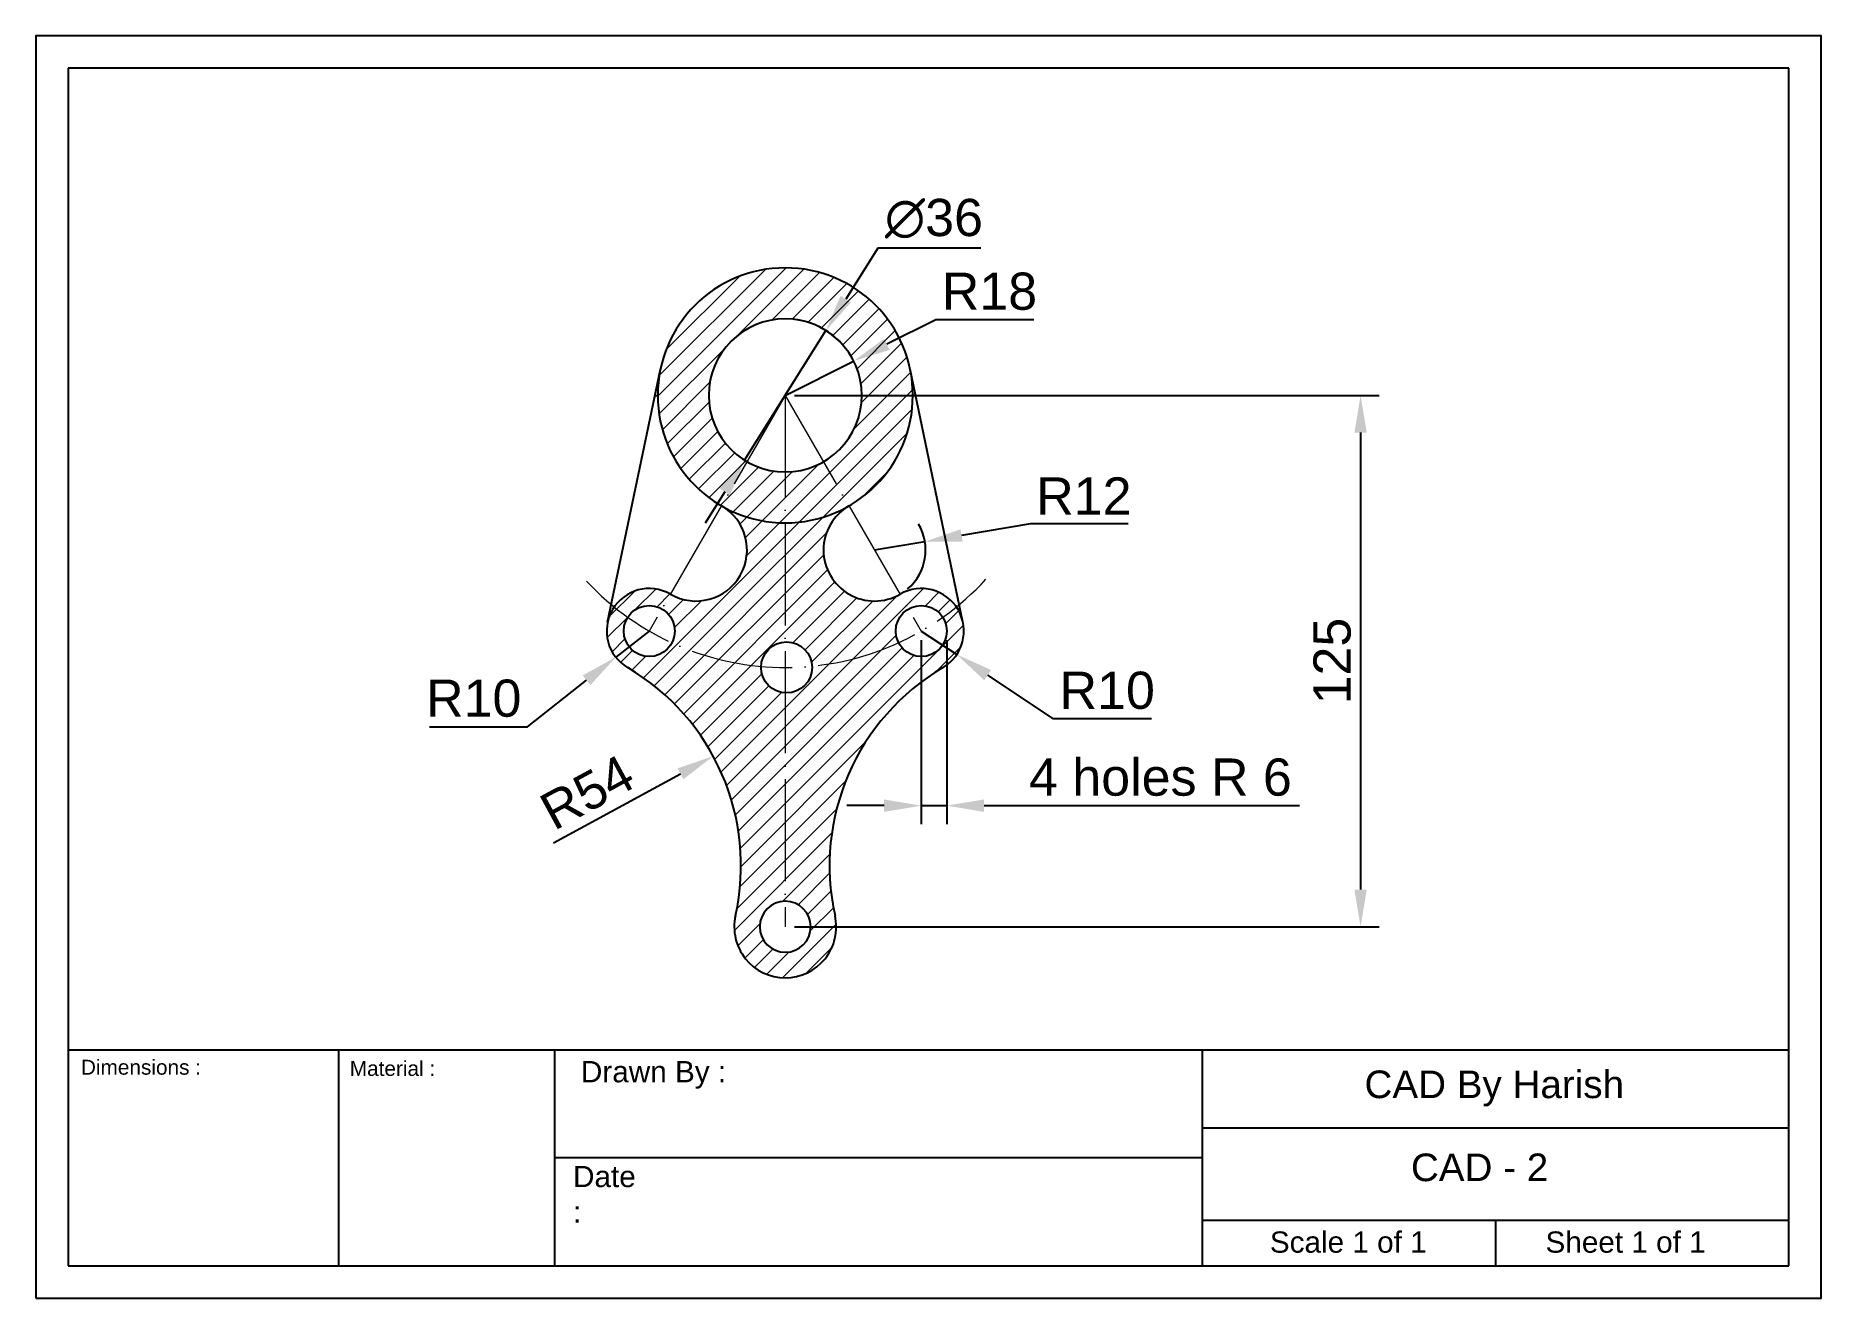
# Model space of a CAD drawing. Header units: millimetres. Extents: x 3 to 423, y 13 to 310.
import ezdxf

# ---------------------------------------------------------------- set-up
doc = ezdxf.new("R2010")
doc.units = ezdxf.units.MM
doc.linetypes.add('ACAD_ISO04W100', pattern=[30, 24, -3, 0, -3])
for name, color, linetype, lineweight in [('C - Line', 250, 'ACAD_ISO04W100', 20), ('Dimensions', 10, 'Continuous', 18), ('Hatch', 60, 'Continuous', 18)]:
    doc.layers.add(name, color=color, linetype=linetype, lineweight=lineweight)
doc.styles.get("Standard").update_dxf_attribs({"font": 'arial.ttf'})
doc.dimstyles.new('ISO-25', dxfattribs={"dimscale": 3.5, "dimtxt": 2.5, "dimasz": 2.5, "dimexe": 1.25, "dimexo": 0.625, "dimtad": 1, "dimtoh": 1, "dimdec": 0, "dimtxsty": 'Standard', "dimcen": 2.5, "dimadec": 0, "dimazin": 0, "dimtfac": 1, "dimtdec": 0, "dimtmove": 0, "dimatfit": 3, "dimfxl": 1, "dimarcsym": 0})

# ---------------------------------------------------------------- blocks, each defined once
blk = doc.blocks.new('*D0')
at = {"layer": 'Defpoints', "color": 0, "transparency": 16777216}
for p in [(189.38, 240.61), (170.24, 210.12)]:
    blk.add_point(p, dxfattribs=at)
at = {"layer": 'Dimensions', "color": 0, "lineweight": -2, "transparency": 16777216}
for p, q in [((201.57, 260.03), (194.03, 248.02)), ((225.81, 260.03), (201.57, 260.03)), ((170.24, 210.12), (189.38, 240.61)), ((165.58, 202.71), (160.93, 195.3))]:
    blk.add_line(p, q, dxfattribs=at)
blk.add_arc((179.81, 225.37), 18, 43.9507, 83.037, dxfattribs=at)
at = {"layer": 'Dimensions', "color": 0, "transparency": 16777216}
for points in [[(192.8, 248.8), (195.27, 247.25), (189.38, 240.61)], [(164.35, 203.49), (166.82, 201.94), (170.24, 210.12)]]:
    blk.add_solid(points, dxfattribs=at)
at = {"layer": 'Dimensions', "color": 0, "transparency": 16777216, "insert": (214.78, 266.93), "char_height": 8.75, "attachment_point": 5}
blk.add_mtext('∅36', dxfattribs=at)
blk = doc.blocks.new('*D1')
at = {"layer": 'Defpoints', "color": 0, "transparency": 16777216}
for p in [(195.89, 233.45), (179.81, 225.37)]:
    blk.add_point(p, dxfattribs=at)
at = {"layer": 'Dimensions', "color": 0, "lineweight": -2, "transparency": 16777216}
for p, q in [((215.19, 243.16), (203.71, 237.38)), ((238.31, 243.16), (215.19, 243.16)), ((179.81, 225.37), (195.89, 233.45))]:
    blk.add_line(p, q, dxfattribs=at)
at = {"layer": 'Dimensions', "color": 0, "transparency": 16777216}
blk.add_solid([(203.05, 238.69), (204.36, 236.08), (195.89, 233.45)], dxfattribs=at)
at = {"layer": 'Dimensions', "color": 0, "transparency": 16777216, "insert": (227.84, 249.82), "char_height": 8.75, "attachment_point": 5}
blk.add_mtext('R18', dxfattribs=at)
blk = doc.blocks.new('*D2')
at = {"layer": 'Defpoints', "color": 0, "transparency": 16777216}
for p in [(211.81, 169.94), (217.81, 169.94), (217.81, 128.86)]:
    blk.add_point(p, dxfattribs=at)
at = {"layer": 'Dimensions', "color": 0, "lineweight": -2, "transparency": 16777216}
for p, q in [((211.81, 167.76), (211.81, 124.49)), ((217.81, 167.76), (217.81, 124.49)), ((203.06, 128.86), (194.31, 128.86)), ((211.81, 128.86), (217.81, 128.86)), ((226.56, 128.86), (300.8, 128.86))]:
    blk.add_line(p, q, dxfattribs=at)
at = {"layer": 'Dimensions', "color": 0, "transparency": 16777216}
for points in [[(203.06, 130.32), (203.06, 127.4), (211.81, 128.86)], [(226.56, 130.32), (226.56, 127.4), (217.81, 128.86)]]:
    blk.add_solid(points, dxfattribs=at)
at = {"layer": 'Dimensions', "color": 0, "transparency": 16777216, "insert": (268.05, 135.52), "char_height": 8.75, "attachment_point": 5}
blk.add_mtext('4 holes R 6', dxfattribs=at)
blk = doc.blocks.new('*D3')
at = {"layer": 'Defpoints', "color": 0, "transparency": 16777216}
for p in [(162.85, 140.52), (115.4, 114.76)]:
    blk.add_point(p, dxfattribs=at)
at = {"layer": 'Dimensions', "color": 0, "lineweight": -2, "transparency": 16777216}
blk.add_line((125.28, 120.13), (155.16, 136.35), dxfattribs=at)
at = {"layer": 'Dimensions', "color": 0, "transparency": 16777216}
blk.add_solid([(154.47, 137.63), (155.86, 135.07), (162.85, 140.52)], dxfattribs=at)
at = {"layer": 'Dimensions', "color": 0, "transparency": 16777216, "insert": (133.21, 131.98), "char_height": 8.75, "attachment_point": 5, "rotation": 28.4985}
blk.add_mtext('R54', dxfattribs=at)
blk = doc.blocks.new('*D4')
at = {"layer": 'Defpoints', "color": 0, "transparency": 16777216}
for p in [(147.81, 169.94), (139.94, 163.77)]:
    blk.add_point(p, dxfattribs=at)
at = {"layer": 'Dimensions', "color": 0, "lineweight": -2, "transparency": 16777216}
for p, q in [((147.81, 169.94), (139.94, 163.77)), ((119.16, 147.43), (133.06, 158.36)), ((96.09, 147.43), (119.16, 147.43))]:
    blk.add_line(p, q, dxfattribs=at)
at = {"layer": 'Dimensions', "color": 0, "transparency": 16777216}
blk.add_solid([(132.16, 159.51), (133.96, 157.21), (139.94, 163.77)], dxfattribs=at)
at = {"layer": 'Dimensions', "color": 0, "transparency": 16777216, "insert": (106.53, 154.09), "char_height": 8.75, "attachment_point": 5}
blk.add_mtext('R10', dxfattribs=at)
blk = doc.blocks.new('*D5')
at = {"layer": 'Defpoints', "color": 0, "transparency": 16777216}
for p in [(211.81, 169.94), (220.14, 164.41)]:
    blk.add_point(p, dxfattribs=at)
at = {"layer": 'Dimensions', "color": 0, "lineweight": -2, "transparency": 16777216}
for p, q in [((211.81, 169.94), (220.14, 164.41)), ((242.91, 149.29), (227.43, 159.57)), ((265.97, 149.29), (242.91, 149.29))]:
    blk.add_line(p, q, dxfattribs=at)
at = {"layer": 'Dimensions', "color": 0, "transparency": 16777216}
blk.add_solid([(228.23, 160.78), (226.62, 158.35), (220.14, 164.41)], dxfattribs=at)
at = {"layer": 'Dimensions', "color": 0, "transparency": 16777216, "insert": (255.54, 155.94), "char_height": 8.75, "attachment_point": 5}
blk.add_mtext('R10', dxfattribs=at)
blk = doc.blocks.new('*D6')
at = {"layer": 'Defpoints', "color": 0, "transparency": 16777216}
for p in [(179.81, 225.37), (179.81, 100.37), (315.13, 100.37)]:
    blk.add_point(p, dxfattribs=at)
at = {"layer": 'Dimensions', "color": 0, "lineweight": -2, "transparency": 16777216}
for p, q in [((182, 225.37), (319.51, 225.37)), ((315.13, 216.62), (315.13, 109.12)), ((182, 100.37), (319.51, 100.37))]:
    blk.add_line(p, q, dxfattribs=at)
at = {"layer": 'Dimensions', "color": 0, "transparency": 16777216}
for points in [[(313.68, 216.62), (316.59, 216.62), (315.13, 225.37)], [(313.68, 109.12), (316.59, 109.12), (315.13, 100.37)]]:
    blk.add_solid(points, dxfattribs=at)
at = {"layer": 'Dimensions', "color": 0, "transparency": 16777216, "insert": (308.48, 162.87), "char_height": 8.75, "attachment_point": 5, "rotation": 90}
blk.add_mtext('125', dxfattribs=at)
blk = doc.blocks.new('*D7')
at = {"layer": 'Defpoints', "color": 0, "transparency": 16777216}
for p in [(212.64, 190.98), (200.81, 189)]:
    blk.add_point(p, dxfattribs=at)
at = {"layer": 'Dimensions', "color": 0, "lineweight": -2, "transparency": 16777216}
for p, q in [((237.46, 195.13), (221.27, 192.42)), ((260.46, 195.13), (237.46, 195.13)), ((200.81, 189), (212.64, 190.98))]:
    blk.add_line(p, q, dxfattribs=at)
blk.add_arc((200.81, 189), 12, 310.4445, 30.3895, dxfattribs=at)
at = {"layer": 'Dimensions', "color": 0, "transparency": 16777216}
blk.add_solid([(221.03, 193.86), (221.51, 190.98), (212.64, 190.98)], dxfattribs=at)
at = {"layer": 'Dimensions', "color": 0, "transparency": 16777216, "insert": (250.05, 201.71), "char_height": 8.75, "attachment_point": 5}
blk.add_mtext('R12', dxfattribs=at)
blk = doc.blocks.new('Title block')
for p, q in [((412.38, 289.38), (7.62, 289.38)), ((7.62, 289.38), (7.62, 7.62)), ((412.38, 7.62), (412.38, 289.38)), ((7.62, 58.42), (412.38, 58.42)), ((71.2, 58.42), (71.2, 7.62)), ((122, 58.42), (122, 7.62)), ((274.4, 58.42), (274.4, 7.62)), ((412.38, 40.05), (274.4, 40.05)), ((274.4, 33.02), (122, 33.02)), ((412.38, 18.33), (274.4, 18.33)), ((343.39, 18.33), (343.39, 7.62)), ((7.62, 7.62), (412.38, 7.62))]:
    blk.add_line(p, q)
blk.add_lwpolyline([(0, 0), (420, 0), (420, 297), (0, 297)], close=True)
at = {"attachment_point": 1}
for s, width, insert, char_height in [('Dimensions :', 85.0324, (10.63, 56.1), 3.5), ('Material :', 37.0827, (73.87, 55.81), 3.5), ('Drawn By :', 85.0324, (128.25, 55.81), 5), ('CAD By Harish', 85.0324, (312.56, 53.58), 6.5), ('CAD - 2', 85.0324, (323.48, 34.05), 6.5), ('Date :', 17.5208, (126.39, 31.15), 5), ('Scale 1 of 1', 85.0324, (290.29, 15.72), 5), ('Sheet 1 of 1', 85.0324, (355.13, 15.72), 5)]:
    blk.add_mtext_dynamic_manual_height_columns(s, width=width, gutter_width=12.5, heights=[14.69], dxfattribs=dict(at, insert=insert, char_height=char_height))

msp = doc.modelspace()

# ---------------------------------------------------------------- hatches: boundary and pattern name
at = {"layer": 'Hatch'}
h = msp.add_hatch(dxfattribs=at)
h.set_pattern_fill('ANSI31', color=256)
h.set_pattern_definition([(45, (99.8076, 85.3683), (-2.245064, 2.245064), [])])
h.paths.add_polyline_path([(179.81, 243.37, -0.767327), (188.81, 209.78), (194.81, 199.39, 0.767327), (179.81, 255.37, 0.767327), (164.81, 199.39), (170.81, 209.78, -0.767327)])
h.paths.add_polyline_path([(188.81, 209.78, -0.131652), (179.81, 207.37), (179.81, 195.37, 0.131652), (194.81, 199.39)])
h.paths.add_polyline_path([(179.81, 207.37, -0.131652), (170.81, 209.78), (164.81, 199.39, 0.131652), (179.81, 195.37)])
h.paths.add_polyline_path([(179.81, 195.37, -0.131652), (164.81, 199.39, -1), (152.81, 178.6), (150.81, 175.14, -0.267949), (153.81, 169.94, -0.119744), (153.14, 167.19, 0.085438), (174.13, 161.62, -0.386881), (179.81, 167.36)])
h.paths.add_polyline_path([(179.81, 195.37), (179.81, 167.36, -0.414339), (186.11, 161.68, 0.082974), (206.48, 167.19, -0.119744), (205.81, 169.94, -0.267949), (208.81, 175.14), (206.81, 178.6, -1), (194.81, 199.39, -0.131652)])
h.paths.add_polyline_path([(179.81, 155.38, -0.411225), (174.13, 161.62, -0.085438), (153.14, 167.19, -0.786122), (141.81, 169.94, -0.143598), (142.76, 173.18, -0.015658), (139.56, 175.6, 0.43509), (142.74, 161.32, -0.325717), (168.1, 102.98, 0.480152), (179.81, 88.37, 0.480152), (191.52, 102.98, -0.325717), (216.87, 161.32, 0.43509), (220.05, 175.6, -0.015658), (216.86, 173.18, -0.143598), (217.81, 169.94, -0.786122), (206.48, 167.19, -0.082974), (186.11, 161.68, -0.012947), (186.12, 161.37, -0.42959), (179.81, 155.38), (179.81, 106.37, -1), (179.81, 94.37, -1), (179.81, 106.37)])
h.paths.add_polyline_path([(206.81, 178.6), (208.81, 175.14, -0.400545), (216.86, 173.18, 0.015658), (220.05, 175.6, 0.391489)])
h.paths.add_polyline_path([(152.81, 178.6, 0.391489), (139.56, 175.6, 0.015658), (142.76, 173.18, -0.400545), (150.81, 175.14)])

# ---------------------------------------------------------------- linework, layer by layer
for p, q in [((138.02, 171.99), (150.44, 231.5)), ((221.6, 171.99), (209.17, 231.5)), ((149.16, 225.37), (149.81, 225.37)), ((210.45, 225.37), (209.81, 225.37))]:
    msp.add_line(p, q)
for centre in [(147.81, 169.94), (211.81, 169.94), (180.12, 161.37)]:
    msp.add_circle(centre, 6)
for centre, radius, start, end in [((179.81, 225.37), 30, 90, 270), ((179.81, 225.37), 30, 270, 90), ((179.81, 225.37), 18, 90, 270), ((179.81, 225.37), 18, 270, 90), ((158.81, 189), 12, 240, 60), ((200.81, 189), 12, 120, 300), ((147.81, 169.94), 10, 60, 239.5727), ((211.81, 169.94), 10, 300.4273, 120), ((115.4, 114.76), 54, 347.4076, 59.5727), ((244.22, 114.76), 54, 120.4273, 192.5924), ((179.81, 100.37), 6, 90, 270), ((179.81, 100.37), 6, 270, 90), ((179.81, 100.37), 12, 167.4076, 270), ((179.81, 100.37), 12, 270, 12.5924)]:
    msp.add_arc(centre, radius, start, end)
at = {"layer": 'C - Line'}
for q in [(147.81, 169.94), (211.81, 169.94), (179.81, 100.37)]:
    msp.add_line((179.81, 225.37), q, dxfattribs=at)
msp.add_arc((179.81, 225.37), 64, 223.0527, 317.508, dxfattribs=at)

# ---------------------------------------------------------------- block references
msp.add_blockref('Title block', (3.5, 12.98))

# ---------------------------------------------------------------- dimensions: what is measured, and where the dimension line sits
at = {"layer": 'Dimensions'}
dim = msp.add_diameter_dim_2p(p1=(170.24, 210.12), p2=(189.38, 240.61), dimstyle='ISO-25', dxfattribs=at)
dim.commit()
dim.dimension.update_dxf_attribs({"geometry": '*D0', "text_midpoint": (214.78, 260.03), "dimtype": 163})
for center, mpoint, picture, middle in [((179.81, 225.37), (195.89, 233.45), '*D1', (227.84, 243.16)), ((200.81, 189), (212.64, 190.98), '*D7', (237.46, 195.13)), ((211.81, 169.94), (220.14, 164.41), '*D5', (255.54, 149.29)), ((115.4, 114.76), (162.85, 140.52), '*D3', (136.38, 126.15))]:
    dim = msp.add_radius_dim(center=center, mpoint=mpoint, dimstyle='ISO-25', dxfattribs=at)
    dim.commit()
    dim.dimension.update_dxf_attribs({"geometry": picture, "text_midpoint": middle, "dimtype": 164})
dim = msp.add_linear_dim(base=(315.13, 100.37), p1=(179.81, 225.37), p2=(179.81, 100.37), angle=90, dimstyle='ISO-25', dxfattribs=at)
dim.commit()
dim.dimension.update_dxf_attribs({"geometry": '*D6', "text_midpoint": (308.48, 162.87)})
dim = msp.add_radius_dim(center=(147.81, 169.94), mpoint=(139.94, 163.77), dimstyle='ISO-25', dxfattribs=at)
dim.commit()
dim.dimension.update_dxf_attribs({"geometry": '*D4', "text_midpoint": (106.53, 154.09)})
dim = msp.add_linear_dim(base=(217.81, 128.86), p1=(211.81, 169.94), p2=(217.81, 169.94), text='4 holes R 6', dimstyle='ISO-25', dxfattribs=at)
dim.commit()
dim.dimension.update_dxf_attribs({"geometry": '*D2', "text_midpoint": (268.05, 128.86), "dimtype": 160})

doc.saveas('drawing.dxf')
